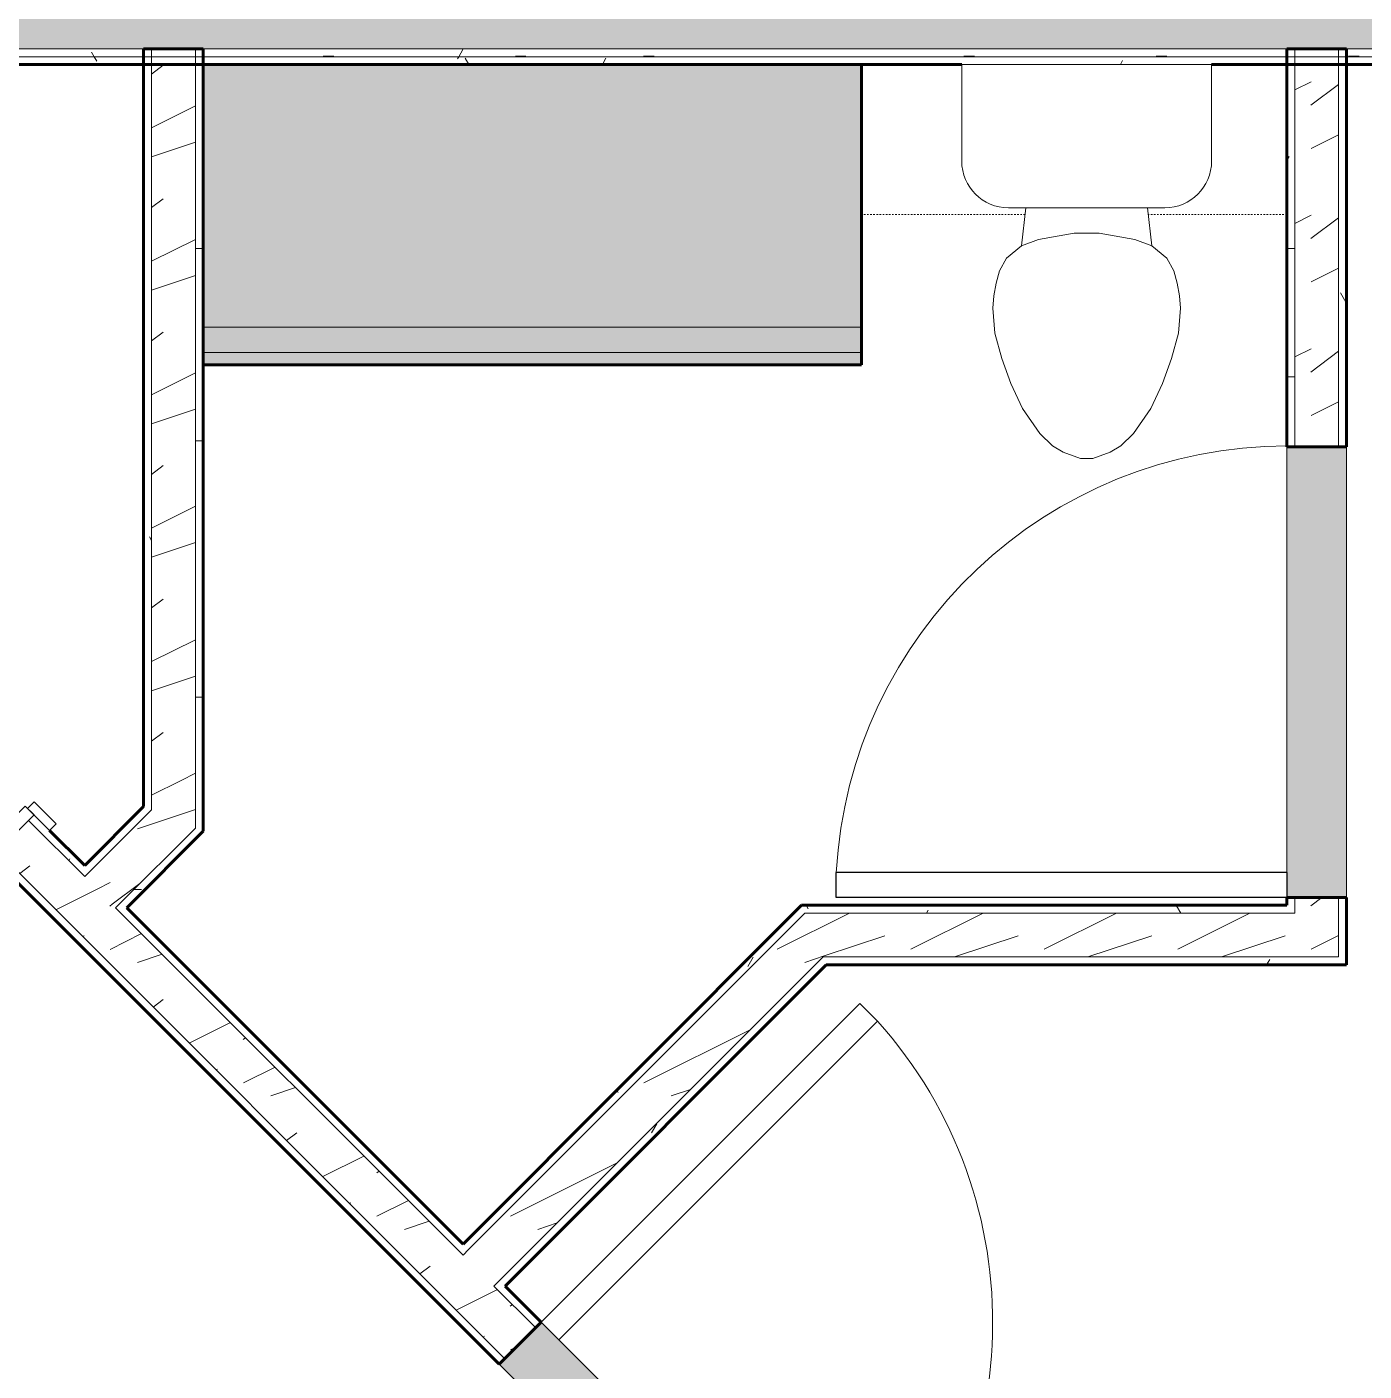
# Model space of a CAD drawing. Header units: inches. Extents: x -4061 to -1937, y 9836 to 11171.
# Drawn here: x -2372.9 to -2266.1, y 10308.4 to 10415.8 of the extents above; entities that cross this region are included whole.
import ezdxf

# ---------------------------------------------------------------- set-up
doc = ezdxf.new("R2010")
doc.units = ezdxf.units.IN
doc.header["$MEASUREMENT"] = 0
doc.linetypes.add('Dash', pattern=[0.25, 0.125, -0.125])
for name, color, linetype, lineweight in [('0-1', 7, 'Continuous', 5), ('0-2', 250, 'Continuous', 9), ('A-DOOR-1', 250, 'Continuous', 9), ('A-DOOR-2', 50, 'Continuous', 30), ('A-DOOR-FRAM-1', 50, 'Continuous', 30), ('A-WALL', 113, 'Continuous', 18), ('A-WALL-1', 8, 'Continuous', 5), ('A-WALL-2', 10, 'Continuous', 60), ('A-WALL-3', 7, 'Continuous', 18), ('A-WALL-PATT-1', 250, 'Continuous', 9), ('A-WALL-PATT-2', 253, 'Continuous', 9), ('A-WALL-PATT-4', 111, 'Continuous', 9), ('I-WALL-2', 2, 'Continuous', 60), ('P-SANR-FIXT-2', 250, 'Continuous', 9), ('Q-CASE-1', 9, 'Continuous', 9), ('Q-CASE-2', 10, 'Continuous', 60), ('Q-CASE-3', 250, 'Continuous', 9), ('Q-CASE-HDLN-1', 250, 'Dash', 9)]:
    doc.layers.add(name, color=color, linetype=linetype, lineweight=lineweight)
pattern_1 = [(0, (-127.185, -364.175), (20.48, 5.12), [0.845, -14.515, 0.845, -14.515, -81.92]), (0, (-127.185, -364.175), (20.48, 5.12), [-30.72, 0.845, -29.875, 0.845, -14.515, -35.84]), (0, (-127.185, -364.175), (20.48, 5.12), [-76.8, 0.845, -9.395, 0.845, -24.755]), (120, (-119.505, -361.615), (-14.67405, 15.1762003), [0.845, -14.515, 0.845, -14.515, -81.92]), (120, (-119.505, -361.615), (-14.67405, 15.1762003), [-30.72, 0.845, -29.875, 0.845, -14.515, -35.84]), (120, (-119.505, -361.615), (-14.67405, 15.1762003), [-76.8, 0.845, -9.395, 0.845, -24.755]), (240, (-116.945, -351.375), (-5.80595, -20.2962003), [0.845, -14.515, 0.845, -14.515, -81.92]), (240, (-116.945, -351.375), (-5.80595, -20.2962003), [-30.72, 0.845, -29.875, 0.845, -14.515, -35.84]), (240, (-116.945, -351.375), (-5.80595, -20.2962003), [-76.8, 0.845, -9.395, 0.845, -24.755])]
pattern_2 = [(216.87, (-122.92, -353.513), (31.9871619, 21.32545714), [5.331, -47.981]), (206.565, (-116.522, -356.711), (-10.662476, -10.6620098), [11.921, -11.921]), (198.435, (-116.522, -362.043), (-21.3244936, -10.6625869), [6.744, -26.974])]

# ---------------------------------------------------------------- blocks, each defined once
blk = doc.blocks.new('Single-Flush - 36_ x 84_-1372824-ENLARGED RCP - 3RD FLOOR PLAN - WEST')
at = {"layer": 'A-DOOR-1'}
blk.add_arc((18, -2.37), 36.07, 180, 266.8211, dxfattribs=at)
at = {"layer": 'A-DOOR-2'}
for p, q in [((16, -2.37), (16, -38.39)), ((18, -2.37), (16, -2.37)), ((18, -2.37), (18, -38.39)), ((18, -38.39), (16, -38.39))]:
    blk.add_line(p, q, dxfattribs=at)
blk = doc.blocks.new('FOLDING_SLIDING CLOSET - 72_ x 80_-1372823-ENLARGED RCP - 3RD FLOOR PLAN - WEST')
at = {"layer": 'A-DOOR-1'}
for p, q in [((-36.25, 3), (-38.75, 3)), ((-38.75, 3), (-38.75, 2.25)), ((-38.75, 2.25), (-36.25, 2.25)), ((-36.25, 2.25), (-36.25, 3)), ((38.75, 3), (36.25, 3)), ((36.25, 3), (36.25, 2.25)), ((36.25, 2.25), (38.75, 2.25)), ((38.75, 2.25), (38.75, 3)), ((-36.25, -2.5), (-38.75, -2.5)), ((-38.75, -2.5), (-38.75, -3.25)), ((-36.25, -3.25), (-36.25, -2.5)), ((38.75, -2.5), (36.25, -2.5)), ((36.25, -2.5), (36.25, -3.25)), ((38.75, -3.25), (38.75, -2.5)), ((-38.75, -3.25), (-36.25, -3.25)), ((36.25, -3.25), (38.75, -3.25))]:
    blk.add_line(p, q, dxfattribs=at)
at = {"layer": 'A-DOOR-2'}
for p, q in [((1, 2.25), (-36, 2.25)), ((-36, 2.25), (-36, 0.875)), ((1, 0.875), (1, 2.25)), ((-36, 0.875), (1, 0.875)), ((36, 0.875), (-1, 0.875)), ((-1, 0.875), (-1, -0.5)), ((36, -0.5), (36, 0.875)), ((-1, -0.5), (36, -0.5))]:
    blk.add_line(p, q, dxfattribs=at)
at = {"layer": 'A-DOOR-FRAM-1'}
for p, q in [((-36, 2.25), (-37, 2.25)), ((-37, 2.25), (-37, -2.5)), ((-36, -2.5), (-36, 2.25)), ((36, 2.25), (36, -2.5)), ((37, 2.25), (36, 2.25)), ((37, -2.5), (37, 2.25)), ((-37, -2.5), (-36, -2.5)), ((36, -2.5), (37, -2.5))]:
    blk.add_line(p, q, dxfattribs=at)
blk = doc.blocks.new('OD_CW_Base Cabinet - OD_CW_Base Cabinet-1867076-ENLARGED RCP - 3RD FLOOR PLAN - WEST')
at = {"layer": 'Q-CASE-1'}
for points in [[(53.33, 3), (53.33, 24), (0.74, 24), (0.74, 3), (51.7, 3)], [(51.7, 1), (53.33, 1), (53.33, 3), (0.74, 3), (0.74, 1)], [(51.7, 0), (53.33, 0), (53.33, 1), (0.74, 1), (0.74, 0)]]:
    blk.add_hatch(color=256, dxfattribs=at).paths.add_polyline_path(points, flags=0)
at = {"layer": 'Q-CASE-2'}
for p, q in [((53.33, 24), (0.74, 24)), ((0.74, 24), (0.74, 0)), ((53.33, 0), (53.33, 24)), ((0.74, 0), (53.33, 0))]:
    blk.add_line(p, q, dxfattribs=at)
at = {"layer": 'Q-CASE-3'}
for p, q in [((0.74, 24), (0.74, 3)), ((0.74, 24), (53.33, 24)), ((53.33, 3), (53.33, 24)), ((0.74, 3), (0.74, 1)), ((0.74, 3), (53.33, 3)), ((53.33, 1), (53.33, 3)), ((0.74, 1), (0.74, 0)), ((0.74, 1), (53.33, 1)), ((0.74, 1), (53.33, 1)), ((0.74, 0), (53.33, 0)), ((53.33, 0), (53.33, 1))]:
    blk.add_line(p, q, dxfattribs=at)
blk = doc.blocks.new('Toilet-Domestic-3D - Toilet-Domestic-3D-1352612-ENLARGED RCP - 3RD FLOOR PLAN - WEST')
at = {"layer": 'P-SANR-FIXT-2'}
for p, q in [((-9.98, 19.48), (9.98, 19.48)), ((-9.98, 11.75), (-9.98, 19.48)), ((9.98, 19.48), (9.98, 11.75)), ((6.25, 8.02), (-6.25, 8.02)), ((-4.86, 8.02), (-5.21, 5)), ((4.86, 8.02), (5.21, 5)), ((-3.84, 5.5), (-5.21, 5)), ((-1, 6), (-3.84, 5.5)), ((1, 6), (-1, 6)), ((3.84, 5.5), (1, 6)), ((5.21, 5), (3.84, 5.5)), ((-5.21, 5), (-6.4, 4)), ((6.4, 4), (5.21, 5)), ((-6.4, 4), (-6.97, 3)), ((6.97, 3), (6.4, 4)), ((-6.97, 3), (-7.24, 2)), ((7.24, 2), (6.97, 3)), ((-7.24, 2), (-7.41, 1)), ((7.41, 1), (7.24, 2)), ((-7.41, 1), (-7.5, 0)), ((-7.5, 0), (-7.33, -1.99)), ((7.33, -1.99), (7.5, 0)), ((7.5, 0), (7.41, 1)), ((-7.33, -1.99), (-6.79, -4)), ((6.79, -4), (7.33, -1.99)), ((-6.79, -4), (-6.06, -6)), ((6.06, -6), (6.79, -4)), ((-6.06, -6), (-5.13, -8)), ((5.13, -8), (6.06, -6)), ((-5.13, -8), (-3.74, -10)), ((3.74, -10), (5.13, -8)), ((-3.74, -10), (-2.74, -11)), ((2.74, -11), (3.74, -10)), ((-2.74, -11), (-1.87, -11.5)), ((-1.87, -11.5), (-0.5, -12)), ((0.5, -12), (1.87, -11.5)), ((1.87, -11.5), (2.74, -11)), ((-0.5, -12), (0.5, -12))]:
    blk.add_line(p, q, dxfattribs=at)
for centre, start, end in [((-6.25, 11.75), 180, 270), ((6.25, 11.75), 270, 360)]:
    blk.add_arc(centre, 3.73, start, end, dxfattribs=at)
blk = doc.blocks.new('OD_CW_Upper Cabinet - OD_CW_Upper Cabinet-V20-ENLARGED RCP - 3RD FLOOR PLAN - WEST')
at = {"layer": 'Q-CASE-HDLN-1'}
for p, q in [((0.74, -12), (11.81, -12)), ((21.66, -12), (34.74, -12))]:
    blk.add_line(p, q, dxfattribs=at)
blk = doc.blocks.new('CTR - 1st Phase - Unit Layouts_rvt-1-ENLARGED RCP - 3RD FLOOR PLAN - WEST')
at = {"layer": 'A-WALL-1'}
for points in [[(-2271.62, 10346.24), (-2267.5, 10346.24), (-2267.5, 10382.24), (-2272.25, 10382.24), (-2272.25, 10346.24)], [(-2309.73, 10283.51), (-2306.38, 10286.87), (-2331.83, 10312.32), (-2335.19, 10308.96), (-2310.18, 10283.95)]]:
    blk.add_hatch(color=256, dxfattribs=at).paths.add_polyline_path(points, flags=0)
at = {"layer": 'A-WALL-PATT-1'}
h = blk.add_hatch(dxfattribs=at)
h.set_pattern_fill('FP_1', color=256, style=0, pattern_type=2)
h.set_pattern_definition(pattern_1)
h.paths.add_polyline_path([(-2268.39, 10242.45), (-2267.79, 10242.45), (-2309.29, 10283.95), (-2309.73, 10283.51), (-2268.68, 10242.45)], flags=0)
h.paths.add_polyline_path([(-2335.19, 10308.96), (-2334.75, 10309.41), (-2375.26, 10349.92), (-2375.7, 10349.48), (-2340.8, 10314.57)], flags=0)
h.paths.add_polyline_path([(-2428.03, 10401.8), (-2427.59, 10402.24), (-2437.31, 10411.97), (-2437.75, 10411.52), (-2428.47, 10402.24)], flags=0)
h.paths.add_polyline_path([(-2438.17, 10412.79), (-2438.13, 10412.79), (-2438.19, 10412.85), (-2438.25, 10412.79), (-2438.19, 10412.79)], flags=0)
h = blk.add_hatch(dxfattribs=at)
h.set_pattern_fill('FP_1', color=256, style=0, pattern_type=2)
h.set_pattern_definition(pattern_1)
h.paths.add_polyline_path([(-2266.97, 10246.57), (-2266.08, 10246.57), (-2300.36, 10280.85), (-2301.24, 10280.85), (-2267.45, 10247.06)], flags=0)
h.paths.add_polyline_path([(-2303.86, 10284.35), (-2306.38, 10286.87), (-2306.82, 10286.42), (-2304.74, 10284.35), (-2304.48, 10284.35)], flags=0)
h.paths.add_polyline_path([(-2332.27, 10311.88), (-2331.83, 10312.32), (-2335.15, 10315.65), (-2335.6, 10315.2), (-2332.72, 10312.32)], flags=0)
h.paths.add_polyline_path([(-2338.07, 10317.68), (-2337.63, 10318.12), (-2365.38, 10345.87), (-2365.83, 10345.43), (-2340.8, 10320.41)], flags=0)
h.paths.add_polyline_path([(-2368.3, 10347.91), (-2367.86, 10348.35), (-2372.34, 10352.83), (-2372.79, 10352.39), (-2368.74, 10348.35)], flags=0)
h.paths.add_polyline_path([(-2425.11, 10404.72), (-2424.67, 10405.16), (-2432.3, 10412.79), (-2433.18, 10412.79), (-2425.38, 10404.98)], flags=0)
h = blk.add_hatch(dxfattribs=at)
h.set_pattern_fill('FP_1', color=256, style=0, pattern_type=2)
h.set_pattern_definition(pattern_1)
h.paths.add_polyline_path([(-2363.59, 10353.5), (-2362.96, 10354.13), (-2362.96, 10412.79), (-2363.59, 10412.79), (-2363.59, 10357.63)], flags=0)
h = blk.add_hatch(dxfattribs=at)
h.set_pattern_fill('FP_1', color=256, style=0, pattern_type=2)
h.set_pattern_definition(pattern_1)
h.paths.add_polyline_path([(-2359.46, 10351.79), (-2358.84, 10352.42), (-2358.84, 10412.79), (-2359.46, 10412.79), (-2359.46, 10352.42)], flags=0)
h = blk.add_hatch(dxfattribs=at)
h.set_pattern_fill('FP_1', color=256, style=0, pattern_type=2)
h.set_pattern_definition(pattern_1)
h.paths.add_polyline_path([(-2272.25, 10345.62), (-2271.62, 10345.62), (-2271.62, 10346.24), (-2272.25, 10346.24)], flags=0)
h.paths.add_polyline_path([(-2271.62, 10382.24), (-2271.65, 10412.79), (-2272.25, 10412.79), (-2272.25, 10382.24)], flags=0)
h = blk.add_hatch(dxfattribs=at)
h.set_pattern_fill('FP_1', color=256, style=0, pattern_type=2)
h.set_pattern_definition(pattern_1)
h.paths.add_polyline_path([(-2267.5, 10341.49), (-2267.5, 10346.24), (-2268.12, 10346.24), (-2268.12, 10341.49)], flags=0)
h.paths.add_polyline_path([(-2267.5, 10382.24), (-2267.52, 10412.79), (-2268.12, 10412.79), (-2268.12, 10382.24)], flags=0)
h = blk.add_hatch(dxfattribs=at)
h.set_pattern_fill('FP_1', color=256, style=0, pattern_type=2)
h.set_pattern_definition(pattern_1)
h.paths.add_polyline_path([(-2364.94, 10345.43), (-2358.84, 10351.53), (-2358.84, 10352.42), (-2365.38, 10345.87)], flags=0)
h = blk.add_hatch(dxfattribs=at)
h.set_pattern_fill('FP_1', color=256, style=0, pattern_type=2)
h.set_pattern_definition(pattern_1)
h.paths.add_polyline_path([(-2337.63, 10318.12), (-2310.13, 10345.62), (-2311.02, 10345.62), (-2338.07, 10318.56)], flags=0)
h = blk.add_hatch(dxfattribs=at)
h.set_pattern_fill('FP_1', color=256, style=0, pattern_type=2)
h.set_pattern_definition(pattern_1)
h.paths.add_polyline_path([(-2271.62, 10344.99), (-2271.62, 10345.62), (-2310.13, 10345.62), (-2310.76, 10344.99), (-2272.25, 10344.99)], flags=0)
h = blk.add_hatch(dxfattribs=at)
h.set_pattern_fill('FP_1', color=256, style=0, pattern_type=2)
h.set_pattern_definition(pattern_1)
h.paths.add_polyline_path([(-2334.71, 10315.2), (-2308.42, 10341.49), (-2309.31, 10341.49), (-2335.15, 10315.65), (-2334.75, 10315.24)], flags=0)
h = blk.add_hatch(dxfattribs=at)
h.set_pattern_fill('FP_1', color=256, style=0, pattern_type=2)
h.set_pattern_definition(pattern_1)
h.paths.add_polyline_path([(-2268.12, 10340.87), (-2267.5, 10340.87), (-2267.5, 10341.49), (-2308.42, 10341.49), (-2309.05, 10340.87), (-2304.92, 10340.87)], flags=0)
at = {"layer": 'A-WALL-PATT-2'}
h = blk.add_hatch(dxfattribs=at)
h.set_pattern_fill('FP_2', color=256, style=0, pattern_type=2)
h.set_pattern_definition(pattern_2)
h.paths.add_polyline_path([(-2266.34, 10245.95), (-2306.82, 10286.42), (-2309.29, 10283.95), (-2271.29, 10245.95), (-2266.97, 10245.95)], flags=0)
h.paths.add_polyline_path([(-2334.75, 10309.41), (-2332.27, 10311.88), (-2372.79, 10352.39), (-2375.26, 10349.92), (-2335.19, 10309.85)], flags=0)
h.paths.add_polyline_path([(-2436.49, 10412.79), (-2437, 10414.04), (-2438.19, 10412.85), (-2437.75, 10412.41), (-2437.37, 10412.79), (-2436.75, 10412.79)], flags=0)
h.paths.add_polyline_path([(-2427.59, 10402.24), (-2425.11, 10404.72), (-2433.18, 10412.79), (-2436.49, 10412.79), (-2437.31, 10411.97), (-2427.85, 10402.51)], flags=0)
h = blk.add_hatch(dxfattribs=at)
h.set_pattern_fill('FP_2', color=256, style=0, pattern_type=2)
h.set_pattern_definition(pattern_2)
h.paths.add_polyline_path([(-2362.96, 10353.24), (-2359.46, 10356.74), (-2359.46, 10412.79), (-2362.96, 10412.79), (-2362.96, 10353.5)], flags=0)
h = blk.add_hatch(dxfattribs=at)
h.set_pattern_fill('FP_2', color=256, style=0, pattern_type=2)
h.set_pattern_definition(pattern_2)
h.paths.add_polyline_path([(-2268.12, 10344.99), (-2268.12, 10346.24), (-2271.62, 10346.24), (-2271.62, 10344.99)], flags=0)
h.paths.add_polyline_path([(-2271.62, 10382.24), (-2268.12, 10382.24), (-2268.12, 10412.79), (-2271.62, 10412.79), (-2271.62, 10389.79)], flags=0)
h = blk.add_hatch(dxfattribs=at)
h.set_pattern_fill('FP_2', color=256, style=0, pattern_type=2)
h.set_pattern_definition(pattern_2)
h.paths.add_polyline_path([(-2365.83, 10345.43), (-2359.46, 10351.79), (-2359.46, 10356.74), (-2368.3, 10347.91), (-2366.27, 10345.87)], flags=0)
h = blk.add_hatch(dxfattribs=at)
h.set_pattern_fill('FP_2', color=256, style=0, pattern_type=2)
h.set_pattern_definition(pattern_2)
h.paths.add_polyline_path([(-2335.6, 10315.2), (-2305.81, 10344.99), (-2310.76, 10344.99), (-2338.07, 10317.68), (-2336.04, 10315.65)], flags=0)
h = blk.add_hatch(dxfattribs=at)
h.set_pattern_fill('FP_2', color=256, style=0, pattern_type=2)
h.set_pattern_definition(pattern_2)
h.paths.add_polyline_path([(-2268.12, 10341.49), (-2268.12, 10344.99), (-2305.81, 10344.99), (-2309.31, 10341.49), (-2307.87, 10341.49)], flags=0)
at = {"layer": 'A-WALL-2'}
for p, q in [((-2363.59, 10353.5), (-2363.59, 10414.04)), ((-2363.59, 10414.04), (-2358.84, 10414.04)), ((-2358.84, 10414.04), (-2358.84, 10412.79)), ((-2272.25, 10382.24), (-2272.25, 10414.04)), ((-2272.25, 10414.04), (-2267.5, 10414.04)), ((-2267.5, 10414.04), (-2267.5, 10382.24)), ((-2358.84, 10388.79), (-2358.84, 10358.25)), ((-2267.5, 10382.24), (-2272.25, 10382.24)), ((-2358.84, 10358.25), (-2358.84, 10352.42)), ((-2368.3, 10348.79), (-2363.59, 10353.5)), ((-2371.11, 10351.6), (-2368.3, 10348.79)), ((-2358.84, 10351.53), (-2364.94, 10345.43)), ((-2358.84, 10352.42), (-2358.84, 10351.53)), ((-2335.19, 10308.96), (-2374.47, 10348.24)), ((-2272.25, 10345.62), (-2272.25, 10346.24)), ((-2272.25, 10346.24), (-2267.5, 10346.24)), ((-2267.5, 10346.24), (-2267.5, 10345.62)), ((-2364.94, 10345.43), (-2338.07, 10318.56)), ((-2338.07, 10318.56), (-2311.02, 10345.62)), ((-2311.02, 10345.62), (-2310.13, 10345.62)), ((-2310.13, 10345.62), (-2304.3, 10345.62)), ((-2304.3, 10345.62), (-2272.25, 10345.62)), ((-2267.5, 10345.62), (-2267.5, 10341.49)), ((-2309.05, 10340.87), (-2334.71, 10315.2)), ((-2267.5, 10340.87), (-2309.05, 10340.87)), ((-2267.5, 10341.49), (-2267.5, 10340.87)), ((-2334.71, 10315.2), (-2331.83, 10312.32)), ((-2331.83, 10312.32), (-2335.19, 10308.96))]:
    blk.add_line(p, q, dxfattribs=at)
at = {"layer": 'A-WALL-3'}
for p, q in [((-2362.96, 10414.04), (-2362.96, 10354.13)), ((-2359.46, 10414.04), (-2359.46, 10357.63)), ((-2271.62, 10414.04), (-2271.62, 10382.24)), ((-2268.12, 10414.04), (-2268.12, 10382.24)), ((-2272.25, 10382.24), (-2272.25, 10346.24)), ((-2267.5, 10346.24), (-2267.5, 10382.24)), ((-2359.46, 10356.74), (-2359.46, 10357.63)), ((-2359.46, 10351.79), (-2359.46, 10356.74)), ((-2362.96, 10353.24), (-2362.96, 10354.13)), ((-2362.96, 10353.24), (-2367.86, 10348.35)), ((-2372.79, 10352.39), (-2368.3, 10347.91)), ((-2359.46, 10351.79), (-2365.38, 10345.87)), ((-2375.26, 10349.92), (-2334.75, 10309.41)), ((-2368.3, 10347.91), (-2367.86, 10348.35)), ((-2271.62, 10346.24), (-2271.62, 10345.62)), ((-2268.12, 10346.24), (-2268.12, 10345.62)), ((-2365.83, 10345.43), (-2365.38, 10345.87)), ((-2365.83, 10345.43), (-2338.07, 10317.68)), ((-2337.63, 10318.12), (-2310.76, 10344.99)), ((-2305.81, 10344.99), (-2310.76, 10344.99)), ((-2304.92, 10344.99), (-2305.81, 10344.99)), ((-2304.92, 10344.99), (-2271.62, 10344.99)), ((-2271.62, 10344.99), (-2271.62, 10345.62)), ((-2268.12, 10344.99), (-2268.12, 10345.62)), ((-2268.12, 10341.49), (-2268.12, 10344.99)), ((-2335.15, 10315.65), (-2309.31, 10341.49)), ((-2308.42, 10341.49), (-2309.31, 10341.49)), ((-2308.42, 10341.49), (-2268.12, 10341.49)), ((-2338.07, 10317.68), (-2337.63, 10318.12)), ((-2335.6, 10315.2), (-2335.15, 10315.65)), ((-2335.6, 10315.2), (-2332.27, 10311.88)), ((-2306.38, 10286.87), (-2331.83, 10312.32)), ((-2335.19, 10308.96), (-2309.73, 10283.51))]:
    blk.add_line(p, q, dxfattribs=at)
at = {"layer": '0-2'}
for name, p in [('OD_CW_Base Cabinet - OD_CW_Base Cabinet-1867076-ENLARGED RCP - 3RD FLOOR PLAN - WEST', (-2359.58, 10388.79)), ('Toilet-Domestic-3D - Toilet-Domestic-3D-1352612-ENLARGED RCP - 3RD FLOOR PLAN - WEST', (-2288.25, 10393.31))]:
    blk.add_blockref(name, p, dxfattribs=at)
for name, p, rotation in [('FOLDING_SLIDING CLOSET - 72_ x 80_-1372823-ENLARGED RCP - 3RD FLOOR PLAN - WEST', (-2400.28, 10377.23), 134.999999999864), ('OD_CW_Upper Cabinet - OD_CW_Upper Cabinet-V20-ENLARGED RCP - 3RD FLOOR PLAN - WEST', (-2271.51, 10388.79), 180), ('Single-Flush - 36_ x 84_-1372824-ENLARGED RCP - 3RD FLOOR PLAN - WEST', (-2269.87, 10364.24), 269.999999999881), ('Single-Flush - 36_ x 84_-1372824-ENLARGED RCP - 3RD FLOOR PLAN - WEST', (-2320.78, 10297.91), 134.999999999864)]:
    blk.add_blockref(name, p, dxfattribs=dict(at, rotation=rotation))

msp = doc.modelspace()

# ---------------------------------------------------------------- hatches: boundary and pattern name
at = {"layer": 'A-WALL-PATT-4'}
h = msp.add_hatch(dxfattribs=at)
h.set_pattern_fill('FP_4', color=256, style=0, pattern_type=2)
h.set_pattern_definition([(161.57, (-126.865, -363.855), (-2.560496185, -0.000537386), [0, -18.214, 2.022, 0]), (18.43, (-127.505, -363.855), (-2.560496185, 0.000537386), [0, -18.214, 2.022, 0]), (108.43, (-126.865, -363.855), (1.27922091, -6.400876726), [6.07, -14.166]), (71.57, (-127.505, -363.855), (1.27922091, 6.400876726), [6.07, -14.166])])
h.paths.add_polyline_path([(-2077.94, 10414.04), (-2076.17, 10414.04), (-2076.17, 10417.54), (-2438.45, 10417.54), (-2441.95, 10414.04), (-2093.27, 10414.04)], flags=0)
h = msp.add_hatch(dxfattribs=at)
h.set_pattern_fill('FP_1', color=256, style=0, pattern_type=2)
h.set_pattern_definition(pattern_1)
h.paths.add_polyline_path([(-2246.56, 10413.41), (-2076.17, 10413.41), (-2076.17, 10414.04), (-2437, 10414.04), (-2436.75, 10413.41), (-2277.21, 10413.41)], flags=0)
h = msp.add_hatch(dxfattribs=at)
h.set_pattern_fill('FP_1', color=256, style=0, pattern_type=2)
h.set_pattern_definition(pattern_1)
h.paths.add_polyline_path([(-2246.56, 10412.79), (-2076.17, 10412.79), (-2076.17, 10413.41), (-2436.75, 10413.41), (-2436.49, 10412.79), (-2277.21, 10412.79)], flags=0)

# ---------------------------------------------------------------- linework, layer by layer
at = {"layer": 'A-WALL'}
for p, q in [((-2437, 10414.04), (-2076.17, 10414.04)), ((-2436.75, 10413.41), (-2076.17, 10413.41))]:
    msp.add_line(p, q, dxfattribs=at)
at = {"layer": 'I-WALL-2'}
for p, q in [((-2358.84, 10412.79), (-2436.49, 10412.79)), ((-2298.22, 10412.79), (-2306.25, 10412.79)), ((-2076.17, 10412.79), (-2278.27, 10412.79))]:
    msp.add_line(p, q, dxfattribs=at)

# ---------------------------------------------------------------- block references
at = {"layer": '0-1'}
msp.add_blockref('CTR - 1st Phase - Unit Layouts_rvt-1-ENLARGED RCP - 3RD FLOOR PLAN - WEST', (0, 0), dxfattribs=at)

doc.saveas('drawing.dxf')
